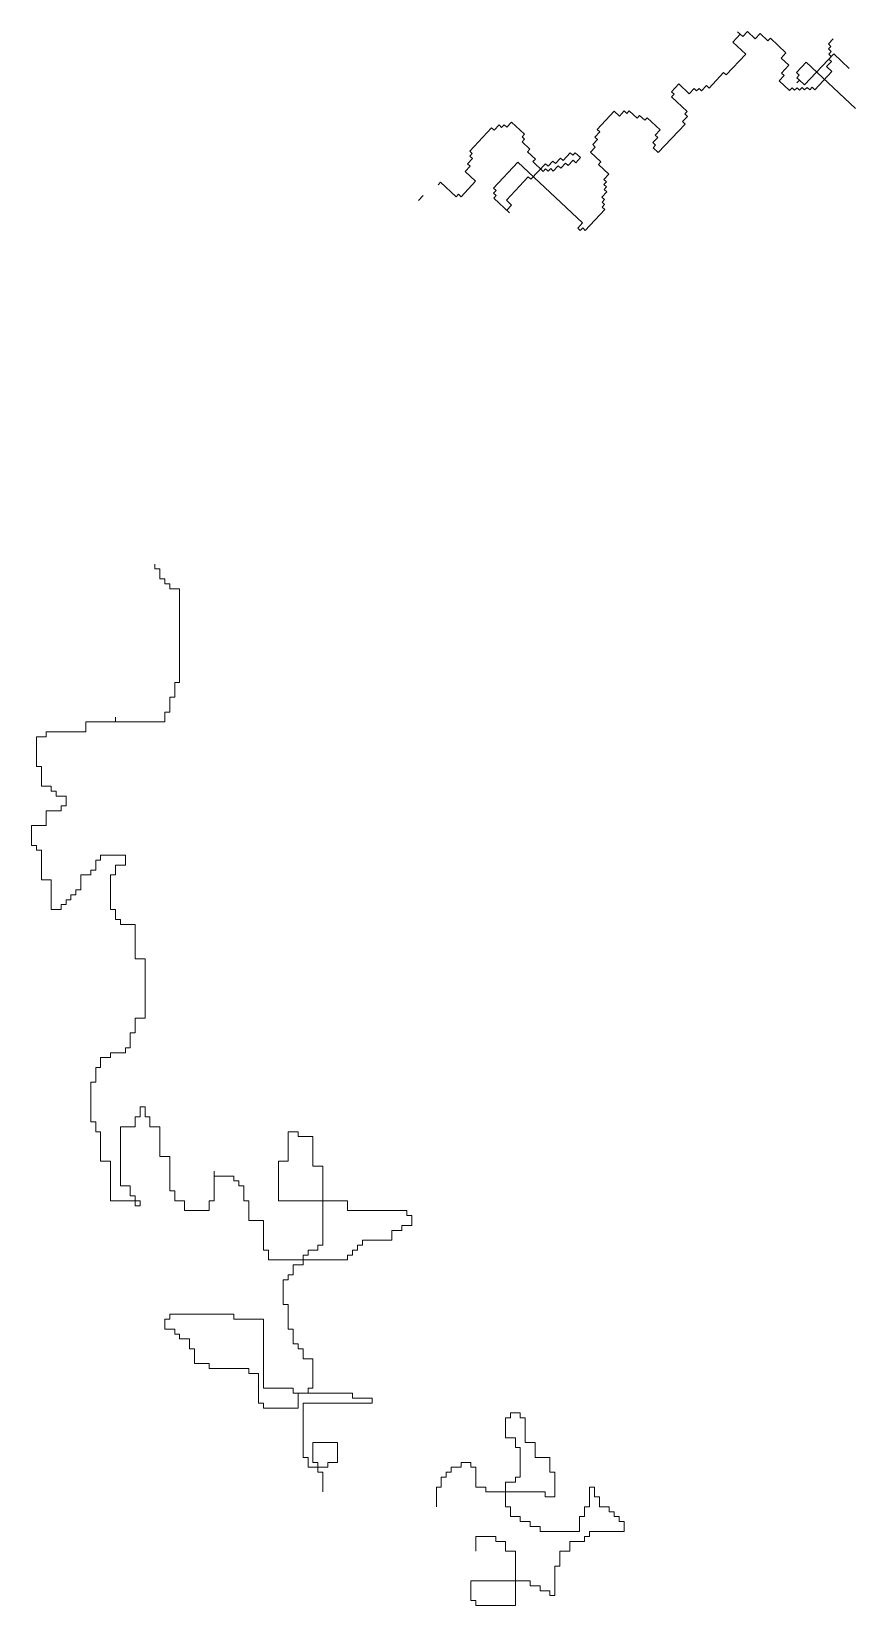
# Model space of a CAD drawing. Header units: millimetres. Extents: x 12377 to 30673, y 89761 to 101952.
# Drawn here: x 25798.8 to 25932.2, y 98763.4 to 99018.1 of the extents above; entities that cross this region are included whole.
import ezdxf

# ---------------------------------------------------------------- set-up
doc = ezdxf.new("R2010")
doc.units = ezdxf.units.MM

# ---------------------------------------------------------------- blocks, each defined once
blk = doc.blocks.new('A$C27A05B7E')
at = {"lineweight": 0}
for p, q in [((113.51, 894.56), (114.69, 895.82)), ((115.6, 892.6), (113.51, 894.56)), ((114.27, 896.22), (115.11, 895.43)), ((114.69, 895.82), (114.27, 896.22)), ((115.11, 895.43), (115.89, 896.27)), ((115.89, 896.27), (117.15, 895.09)), ((117.15, 895.09), (117.94, 895.93)), ((117.94, 895.93), (119.2, 894.75)), ((119.2, 894.75), (119.59, 895.17)), ((119.59, 895.17), (122.11, 892.81)), ((128.98, 894.25), (129.77, 895.09)), ((129.4, 893.86), (128.98, 894.25)), ((129, 893.44), (129.4, 893.86)), ((112.45, 889.24), (115.6, 892.6)), ((122.11, 892.81), (121.32, 891.97)), ((121.32, 891.97), (122.58, 890.79)), ((129.84, 892.65), (125.12, 887.61)), ((128.69, 890.58), (129.48, 891.42)), ((129.42, 893.04), (129, 893.44)), ((129.03, 892.62), (129.42, 893.04)), ((129.45, 892.23), (129.03, 892.62)), ((129.06, 891.81), (129.45, 892.23)), ((129.48, 891.42), (129.06, 891.81)), ((132.36, 890.29), (129.84, 892.65)), ((109.67, 887.12), (112.03, 889.63)), ((112.03, 889.63), (112.45, 889.24)), ((121.82, 889.14), (121.03, 888.3)), ((122.58, 890.79), (121.4, 889.53)), ((121.4, 889.53), (121.82, 889.14)), ((123.83, 889.61), (125.41, 891.29)), ((124.25, 889.21), (123.83, 889.61)), ((123.86, 888.79), (124.25, 889.21)), ((124.28, 888.4), (123.86, 888.79)), ((125.41, 891.29), (133.38, 883.81)), ((126.77, 886.85), (129.53, 889.79)), ((129.53, 889.79), (128.69, 890.58)), ((103.58, 886.51), (104.77, 887.77)), ((104, 886.12), (103.58, 886.51)), ((104.77, 887.77), (106.44, 886.2)), ((106.44, 886.2), (107.23, 887.04)), ((107.23, 887.04), (107.65, 886.64)), ((107.65, 886.64), (108.04, 887.06)), ((108.04, 887.06), (108.46, 886.67)), ((108.46, 886.67), (109.25, 887.51)), ((109.25, 887.51), (109.67, 887.12)), ((121.03, 888.3), (122.7, 886.72)), ((122.7, 886.72), (123.1, 887.14)), ((123.1, 887.14), (123.52, 886.75)), ((123.52, 886.75), (123.91, 887.17)), ((123.89, 887.98), (124.28, 888.4)), ((124.28, 888.4), (123.89, 887.98)), ((123.91, 887.17), (124.33, 886.78)), ((125.12, 887.61), (124.28, 888.4)), ((124.33, 886.78), (124.72, 887.19)), ((124.72, 887.19), (125.14, 886.8)), ((125.14, 886.8), (125.54, 887.22)), ((125.54, 887.22), (125.96, 886.83)), ((125.96, 886.83), (126.35, 887.25)), ((126.35, 887.25), (126.77, 886.85)), ((103.61, 885.7), (104, 886.12)), ((106.13, 883.34), (103.61, 885.7)), ((74.89, 880.3), (75.67, 881.14)), ((75.67, 881.14), (76.09, 880.74)), ((76.09, 880.74), (76.49, 881.16)), ((76.49, 881.16), (76.91, 880.77)), ((76.91, 880.77), (77.69, 881.61)), ((77.69, 881.61), (79.79, 879.64)), ((91.57, 880.43), (94.32, 883.37)), ((94.32, 883.37), (95.16, 882.58)), ((95.16, 882.58), (95.95, 883.42)), ((95.95, 883.42), (96.37, 883.02)), ((96.37, 883.02), (96.76, 883.44)), ((96.76, 883.44), (98.02, 882.26)), ((98.02, 882.26), (98.41, 882.68)), ((98.41, 882.68), (99.25, 881.9)), ((99.25, 881.9), (99.65, 882.32)), ((99.65, 882.32), (101.74, 880.35)), ((101.45, 876.68), (105.78, 881.29)), ((105.36, 881.69), (106.15, 882.53)), ((105.78, 881.29), (105.36, 881.69)), ((105.73, 882.92), (106.13, 883.34)), ((106.15, 882.53), (105.73, 882.92)), ((70.92, 876.91), (74.47, 880.69)), ((74.47, 880.69), (74.89, 880.3)), ((79.79, 879.64), (79.4, 879.22)), ((79.4, 879.22), (79.82, 878.83)), ((79.82, 878.83), (79.42, 878.41)), ((90.83, 877.96), (91.62, 878.8)), ((91.2, 879.19), (91.99, 880.03)), ((91.62, 878.8), (91.2, 879.19)), ((91.99, 880.03), (91.57, 880.43)), ((101.38, 879.12), (100.59, 878.28)), ((101.74, 880.35), (100.96, 879.51)), ((100.96, 879.51), (101.38, 879.12)), ((71.34, 876.52), (70.92, 876.91)), ((70.95, 876.1), (71.34, 876.52)), ((71.37, 875.71), (70.95, 876.1)), ((79.42, 878.41), (80.68, 877.23)), ((80.68, 877.23), (80.29, 876.81)), ((80.29, 876.81), (81.55, 875.63)), ((87.21, 876.62), (86.03, 875.37)), ((87.63, 876.23), (87.21, 876.62)), ((88.02, 876.65), (87.63, 876.23)), ((88.86, 875.86), (88.02, 876.65)), ((90.46, 876.73), (91.25, 877.57)), ((92.14, 875.16), (90.46, 876.73)), ((91.25, 877.57), (90.83, 877.96)), ((100.59, 878.28), (101.01, 877.88)), ((101.01, 877.88), (100.61, 877.46)), ((100.61, 877.46), (101.45, 876.68)), ((70.21, 873.63), (71, 874.47)), ((71.89, 872.06), (70.21, 873.63)), ((70.58, 874.87), (71.37, 875.71)), ((71, 874.47), (70.58, 874.87)), ((74.77, 870.93), (78.71, 875.13)), ((78.71, 875.13), (89.19, 865.29)), ((83.2, 874.87), (80.83, 872.35)), ((81.55, 875.63), (81.15, 875.21)), ((81.15, 875.21), (82.83, 873.63)), ((82.83, 873.63), (83.22, 874.05)), ((83.62, 874.47), (83.2, 874.87)), ((83.22, 874.05), (83.64, 873.66)), ((84.4, 875.31), (83.62, 874.47)), ((83.64, 873.66), (84.04, 874.08)), ((84.04, 874.08), (84.45, 873.69)), ((84.82, 874.92), (84.4, 875.31)), ((84.45, 873.69), (85.24, 874.53)), ((85.61, 875.76), (84.82, 874.92)), ((85.24, 874.53), (85.66, 874.13)), ((86.03, 875.37), (85.61, 875.76)), ((85.66, 874.13), (86.45, 874.97)), ((86.45, 874.97), (86.87, 874.58)), ((86.87, 874.58), (87.66, 875.42)), ((87.66, 875.42), (88.08, 875.02)), ((88.08, 875.02), (88.86, 875.86)), ((91.75, 874.74), (92.14, 875.16)), ((93.42, 873.16), (91.75, 874.74)), ((65.81, 871.46), (66.2, 871.88)), ((66.2, 871.88), (68.71, 869.52)), ((69.53, 869.54), (71.89, 872.06)), ((75.19, 870.54), (74.77, 870.93)), ((80.41, 872.74), (76.87, 868.97)), ((80.83, 872.35), (80.41, 872.74)), ((92.64, 872.32), (93.42, 873.16)), ((93.06, 871.93), (92.64, 872.32)), ((92.66, 871.51), (93.06, 871.93)), ((93.08, 871.12), (92.66, 871.51)), ((92.69, 870.7), (93.08, 871.12)), ((62.63, 868.91), (63.42, 869.75)), ((68.71, 869.52), (69.11, 869.94)), ((69.11, 869.94), (69.53, 869.54)), ((74.8, 870.12), (75.19, 870.54)), ((75.22, 869.73), (74.8, 870.12)), ((74.83, 869.31), (75.22, 869.73)), ((77.34, 866.95), (74.83, 869.31)), ((76.87, 868.97), (77.71, 868.18)), ((92.32, 869.46), (93.11, 870.3)), ((92.74, 869.07), (92.32, 869.46)), ((92.35, 868.65), (92.74, 869.07)), ((92.76, 868.26), (92.35, 868.65)), ((93.11, 870.3), (92.69, 870.7)), ((77.71, 868.18), (76.92, 867.34)), ((76.92, 867.34), (77.34, 866.95)), ((89.64, 864.09), (92.79, 867.44)), ((92.37, 867.84), (92.76, 868.26)), ((92.79, 867.44), (92.37, 867.84)), ((89.19, 865.29), (88.41, 864.45)), ((88.41, 864.45), (88.83, 864.06)), ((88.83, 864.06), (89.22, 864.48)), ((89.22, 864.48), (89.64, 864.09)), ((19.98, 809.31), (19.98, 810.11)), ((20.78, 809.31), (19.98, 809.31)), ((20.78, 807.71), (20.78, 809.31)), ((21.58, 807.71), (20.78, 807.71)), ((21.58, 806.91), (21.58, 807.71)), ((22.38, 806.91), (21.58, 806.91)), ((22.38, 806.11), (22.38, 806.91)), ((23.98, 806.11), (22.38, 806.11)), ((23.98, 790.94), (23.98, 806.11)), ((23.18, 790.94), (23.98, 790.94)), ((23.18, 788.55), (23.18, 790.94)), ((22.38, 788.55), (23.18, 788.55)), ((22.38, 786.15), (22.38, 788.55)), ((8.79, 784.55), (13.59, 784.55)), ((8.79, 782.96), (8.79, 784.55)), ((13.59, 785.35), (13.59, 784.55)), ((13.59, 784.55), (13.59, 785.35)), ((13.59, 784.55), (21.58, 784.55)), ((21.58, 786.15), (22.38, 786.15)), ((21.58, 784.55), (21.58, 786.15)), ((0.8, 782.16), (2.4, 782.16)), ((0.8, 777.37), (0.8, 782.16)), ((2.4, 782.96), (8.79, 782.96)), ((2.4, 782.16), (2.4, 782.96)), ((1.6, 777.37), (0.8, 777.37)), ((1.6, 774.17), (1.6, 777.37)), ((3.2, 774.17), (1.6, 774.17)), ((3.2, 773.37), (3.2, 774.17)), ((4, 773.37), (3.2, 773.37)), ((4, 772.57), (4, 773.37)), ((5.59, 772.57), (4, 772.57)), ((5.59, 770.98), (5.59, 772.57)), ((2.4, 767.78), (2.4, 770.18)), ((2.4, 770.18), (4.8, 770.18)), ((4.8, 770.98), (5.59, 770.98)), ((4.8, 770.18), (4.8, 770.98)), ((0, 767.78), (2.4, 767.78)), ((0, 764.59), (0, 767.78)), ((0.8, 764.59), (0, 764.59)), ((0.8, 763.79), (0.8, 764.59)), ((1.6, 763.79), (0.8, 763.79)), ((1.6, 759), (1.6, 763.79)), ((10.39, 762.19), (10.39, 760.6)), ((11.19, 762.19), (10.39, 762.19)), ((11.19, 762.99), (11.19, 762.19)), ((15.19, 762.99), (11.19, 762.99)), ((15.19, 761.39), (15.19, 762.99)), ((3.2, 759), (1.6, 759)), ((3.2, 754.21), (3.2, 759)), ((7.99, 759.8), (7.99, 757.4)), ((9.59, 759.8), (7.99, 759.8)), ((9.59, 760.6), (9.59, 759.8)), ((10.39, 760.6), (9.59, 760.6)), ((12.79, 759.8), (13.59, 759.8)), ((12.79, 754.21), (12.79, 759.8)), ((13.59, 761.39), (15.19, 761.39)), ((13.59, 759.8), (13.59, 761.39)), ((6.39, 756.6), (6.39, 755.8)), ((7.19, 756.6), (6.39, 756.6)), ((7.19, 757.4), (7.19, 756.6)), ((7.99, 757.4), (7.19, 757.4)), ((4.8, 754.21), (3.2, 754.21)), ((4.8, 755.01), (4.8, 754.21)), ((5.59, 755.01), (4.8, 755.01)), ((5.59, 755.8), (5.59, 755.01)), ((6.39, 755.8), (5.59, 755.8)), ((13.59, 754.21), (12.79, 754.21)), ((13.59, 752.61), (13.59, 754.21)), ((14.39, 752.61), (13.59, 752.61)), ((14.39, 751.81), (14.39, 752.61)), ((16.78, 751.81), (14.39, 751.81)), ((16.78, 746.22), (16.78, 751.81)), ((18.38, 746.22), (16.78, 746.22)), ((18.38, 736.64), (18.38, 746.22)), ((16.78, 734.24), (16.78, 736.64)), ((16.78, 736.64), (18.38, 736.64)), ((15.98, 734.24), (16.78, 734.24)), ((15.98, 731.85), (15.98, 734.24)), ((12.79, 731.05), (15.19, 731.05)), ((12.79, 730.25), (12.79, 731.05)), ((15.19, 731.85), (15.98, 731.85)), ((15.19, 731.05), (15.19, 731.85)), ((10.39, 728.65), (11.19, 728.65)), ((10.39, 726.26), (10.39, 728.65)), ((11.19, 730.25), (12.79, 730.25)), ((11.19, 728.65), (11.19, 730.25)), ((9.59, 726.26), (10.39, 726.26)), ((9.59, 719.87), (9.59, 726.26)), ((17.58, 722.27), (17.58, 720.67)), ((18.38, 722.27), (17.58, 722.27)), ((18.38, 720.67), (18.38, 722.27)), ((10.39, 719.87), (9.59, 719.87)), ((10.39, 718.27), (10.39, 719.87)), ((11.19, 718.27), (10.39, 718.27)), ((11.19, 713.48), (11.19, 718.27)), ((14.39, 719.07), (14.39, 709.49)), ((16.78, 719.07), (14.39, 719.07)), ((16.78, 720.67), (16.78, 719.07)), ((17.58, 720.67), (16.78, 720.67)), ((19.18, 720.67), (18.38, 720.67)), ((19.18, 719.07), (19.18, 720.67)), ((20.78, 719.07), (19.18, 719.07)), ((20.78, 714.28), (20.78, 719.07)), ((41.56, 718.27), (41.56, 713.48)), ((43.16, 718.27), (41.56, 718.27)), ((43.16, 717.47), (43.16, 718.27)), ((45.55, 717.47), (43.16, 717.47)), ((45.55, 712.68), (45.55, 717.47)), ((12.79, 713.48), (11.19, 713.48)), ((12.79, 707.09), (12.79, 713.48)), ((22.38, 714.28), (20.78, 714.28)), ((22.38, 708.69), (22.38, 714.28)), ((39.96, 713.48), (39.96, 707.09)), ((41.56, 713.48), (39.96, 713.48)), ((29.57, 711.88), (29.57, 707.09)), ((29.57, 711.09), (29.57, 711.88)), ((32.77, 711.09), (29.57, 711.09)), ((32.77, 710.29), (32.77, 711.09)), ((47.15, 712.68), (45.55, 712.68)), ((47.15, 699.91), (47.15, 712.68)), ((14.39, 709.49), (15.98, 709.49)), ((15.98, 709.49), (15.98, 707.89)), ((23.18, 708.69), (22.38, 708.69)), ((23.18, 707.09), (23.18, 708.69)), ((33.57, 710.29), (32.77, 710.29)), ((33.57, 709.49), (33.57, 710.29)), ((34.37, 709.49), (33.57, 709.49)), ((34.37, 707.09), (34.37, 709.49)), ((17.58, 707.09), (12.79, 707.09)), ((15.98, 707.89), (16.78, 707.89)), ((16.78, 707.89), (16.78, 706.29)), ((16.78, 706.29), (17.58, 706.29)), ((17.58, 706.29), (17.58, 707.09)), ((24.78, 707.09), (23.18, 707.09)), ((24.78, 705.5), (24.78, 707.09)), ((28.77, 705.5), (24.78, 705.5)), ((28.77, 707.09), (28.77, 705.5)), ((29.57, 707.09), (28.77, 707.09)), ((35.17, 707.09), (34.37, 707.09)), ((35.17, 703.9), (35.17, 707.09)), ((39.96, 707.09), (51.15, 707.09)), ((51.15, 707.09), (51.15, 705.5)), ((51.15, 705.5), (60.74, 705.5)), ((60.74, 705.5), (60.74, 704.7)), ((37.56, 703.9), (35.17, 703.9)), ((37.56, 699.11), (37.56, 703.9)), ((59.94, 703.1), (59.94, 702.3)), ((61.54, 703.1), (59.94, 703.1)), ((60.74, 704.7), (61.54, 704.7)), ((61.54, 704.7), (61.54, 703.1)), ((53.55, 700.7), (53.55, 699.91)), ((58.34, 700.7), (53.55, 700.7)), ((59.94, 702.3), (58.34, 702.3)), ((58.34, 702.3), (58.34, 700.7)), ((38.36, 699.11), (37.56, 699.11)), ((38.36, 697.51), (38.36, 699.11)), ((43.96, 698.31), (44.76, 698.31)), ((43.96, 696.71), (43.96, 698.31)), ((44.76, 699.11), (46.35, 699.11)), ((44.76, 698.31), (44.76, 699.11)), ((46.35, 699.11), (46.35, 699.91)), ((46.35, 699.91), (47.15, 699.91)), ((51.15, 698.31), (51.15, 697.51)), ((51.95, 698.31), (51.15, 698.31)), ((51.95, 699.11), (51.95, 698.31)), ((52.75, 699.11), (51.95, 699.11)), ((52.75, 699.91), (52.75, 699.11)), ((53.55, 699.91), (52.75, 699.91)), ((51.15, 697.51), (38.36, 697.51)), ((42.36, 696.71), (43.96, 696.71)), ((42.36, 695.11), (42.36, 696.71)), ((40.76, 694.32), (41.56, 694.32)), ((40.76, 690.32), (40.76, 694.32)), ((41.56, 695.11), (42.36, 695.11)), ((41.56, 694.32), (41.56, 695.11)), ((41.56, 690.32), (40.76, 690.32)), ((41.56, 686.33), (41.56, 690.32)), ((21.58, 687.93), (21.58, 686.33)), ((22.38, 687.93), (21.58, 687.93)), ((22.38, 688.73), (22.38, 687.93)), ((32.77, 688.73), (22.38, 688.73)), ((32.77, 687.93), (32.77, 688.73)), ((37.56, 687.93), (32.77, 687.93)), ((37.56, 676.75), (37.56, 687.93)), ((21.58, 686.33), (23.18, 686.33)), ((23.18, 686.33), (23.18, 685.53)), ((23.18, 685.53), (23.98, 685.53)), ((23.98, 685.53), (23.98, 684.73)), ((42.36, 686.33), (41.56, 686.33)), ((42.36, 683.93), (42.36, 686.33)), ((23.98, 684.73), (25.57, 684.73)), ((25.57, 684.73), (25.57, 683.14)), ((25.57, 683.14), (26.37, 683.14)), ((26.37, 683.14), (26.37, 680.74)), ((43.16, 683.93), (42.36, 683.93)), ((43.16, 683.14), (43.16, 683.93)), ((43.96, 683.14), (43.16, 683.14)), ((43.96, 681.54), (43.96, 683.14)), ((26.37, 680.74), (28.77, 680.74)), ((28.77, 680.74), (28.77, 679.94)), ((28.77, 679.94), (35.17, 679.94)), ((35.17, 679.94), (35.17, 679.14)), ((45.55, 681.54), (43.96, 681.54)), ((45.55, 676.75), (45.55, 681.54)), ((35.17, 679.14), (36.76, 679.14)), ((36.76, 679.14), (36.76, 674.35)), ((42.36, 676.75), (37.56, 676.75)), ((42.36, 675.95), (42.36, 676.75)), ((51.95, 675.95), (42.36, 675.95)), ((43.16, 675.95), (44.76, 675.95)), ((43.16, 673.55), (43.16, 675.95)), ((44.76, 676.75), (45.55, 676.75)), ((44.76, 675.95), (44.76, 676.75)), ((51.95, 675.15), (51.95, 675.95)), ((55.15, 675.15), (51.95, 675.15)), ((55.15, 674.35), (55.15, 675.15)), ((36.76, 674.35), (37.56, 674.35)), ((37.56, 674.35), (37.56, 673.55)), ((37.56, 673.55), (43.16, 673.55)), ((43.96, 674.35), (55.15, 674.35)), ((43.96, 665.57), (43.96, 674.35)), ((79.12, 672.76), (77.52, 672.76)), ((77.52, 672.76), (77.52, 671.96)), ((79.12, 671.96), (79.12, 672.76)), ((77.52, 671.96), (76.72, 671.96)), ((76.72, 671.96), (76.72, 668.76)), ((79.92, 671.96), (79.12, 671.96)), ((79.92, 667.96), (79.92, 671.96)), ((45.55, 667.96), (49.55, 667.96)), ((45.55, 664.77), (45.55, 667.96)), ((49.55, 667.96), (49.55, 664.77)), ((76.72, 668.76), (78.32, 668.76)), ((78.32, 668.76), (78.32, 667.17)), ((81.52, 667.96), (79.92, 667.96)), ((81.52, 665.57), (81.52, 667.96)), ((44.76, 665.57), (43.96, 665.57)), ((44.76, 663.97), (44.76, 665.57)), ((46.35, 664.77), (45.55, 664.77)), ((46.35, 663.17), (46.35, 664.77)), ((47.95, 664.77), (47.95, 663.97)), ((49.55, 664.77), (47.95, 664.77)), ((69.53, 663.97), (69.53, 664.77)), ((69.53, 664.77), (71.13, 664.77)), ((71.13, 664.77), (71.13, 663.97)), ((78.32, 667.17), (79.12, 667.17)), ((79.12, 667.17), (79.12, 662.37)), ((83.92, 665.57), (81.52, 665.57)), ((83.92, 663.17), (83.92, 665.57)), ((47.95, 663.97), (44.76, 663.97)), ((47.15, 663.17), (46.35, 663.17)), ((47.15, 659.98), (47.15, 663.17)), ((66.33, 660.78), (66.33, 662.37)), ((66.33, 662.37), (67.13, 662.37)), ((67.13, 662.37), (67.13, 663.17)), ((67.13, 663.17), (67.93, 663.17)), ((67.93, 663.17), (67.93, 663.97)), ((67.93, 663.97), (69.53, 663.97)), ((71.13, 663.97), (71.93, 663.97)), ((71.93, 663.97), (71.93, 660.78)), ((79.12, 662.37), (78.32, 662.37)), ((78.32, 662.37), (78.32, 661.58)), ((84.72, 663.17), (83.92, 663.17)), ((84.72, 659.18), (84.72, 663.17)), ((65.54, 657.58), (65.54, 660.78)), ((65.54, 660.78), (66.33, 660.78)), ((71.93, 660.78), (73.53, 660.78)), ((73.53, 660.78), (73.53, 659.98)), ((73.53, 659.98), (83.12, 659.98)), ((78.32, 661.58), (76.72, 661.58)), ((76.72, 661.58), (76.72, 657.58)), ((83.12, 659.98), (83.12, 659.18)), ((90.31, 657.58), (90.31, 660.78)), ((90.31, 660.78), (91.11, 660.78)), ((91.11, 660.78), (91.11, 659.18)), ((76.72, 657.58), (77.52, 657.58)), ((77.52, 657.58), (77.52, 655.99)), ((83.12, 659.18), (84.72, 659.18)), ((89.51, 655.99), (89.51, 657.58)), ((89.51, 657.58), (90.31, 657.58)), ((91.11, 659.18), (91.91, 659.18)), ((91.91, 659.18), (91.91, 657.58)), ((91.91, 657.58), (93.51, 657.58)), ((93.51, 657.58), (93.51, 656.78)), ((77.52, 655.99), (79.12, 655.99)), ((79.12, 655.99), (79.12, 655.19)), ((79.12, 655.19), (80.72, 655.19)), ((80.72, 655.19), (80.72, 654.39)), ((88.71, 653.59), (88.71, 655.99)), ((88.71, 655.99), (89.51, 655.99)), ((93.51, 656.78), (94.31, 656.78)), ((94.31, 656.78), (94.31, 655.99)), ((94.31, 655.99), (95.11, 655.99)), ((95.11, 655.99), (95.11, 655.19)), ((95.11, 655.19), (95.9, 655.19)), ((95.9, 655.19), (95.9, 653.59)), ((75.13, 652.79), (71.93, 652.79)), ((71.93, 652.79), (71.93, 650.4)), ((75.13, 651.99), (75.13, 652.79)), ((76.72, 651.99), (75.13, 651.99)), ((76.72, 650.4), (76.72, 651.99)), ((80.72, 654.39), (82.32, 654.39)), ((82.32, 654.39), (82.32, 653.59)), ((82.32, 653.59), (88.71, 653.59)), ((89.51, 651.99), (87.11, 651.99)), ((87.11, 651.99), (87.11, 650.4)), ((90.31, 652.79), (89.51, 652.79)), ((89.51, 652.79), (89.51, 651.99)), ((95.9, 653.59), (90.31, 653.59)), ((90.31, 653.59), (90.31, 652.79)), ((78.32, 650.4), (76.72, 650.4)), ((78.32, 641.61), (78.32, 650.4)), ((87.11, 650.4), (85.52, 650.4)), ((85.52, 650.4), (85.52, 648)), ((84.72, 648), (84.72, 643.21)), ((85.52, 648), (84.72, 648)), ((71.13, 645.6), (71.13, 642.41)), ((80.72, 645.6), (71.13, 645.6)), ((80.72, 644.81), (80.72, 645.6)), ((82.32, 644.81), (80.72, 644.81)), ((82.32, 644.01), (82.32, 644.81)), ((71.13, 642.41), (71.93, 642.41)), ((71.93, 642.41), (71.93, 641.61)), ((83.92, 644.01), (82.32, 644.01)), ((83.92, 643.21), (83.92, 644.01)), ((84.72, 643.21), (83.92, 643.21)), ((71.93, 641.61), (78.32, 641.61))]:
    blk.add_line(p, q, dxfattribs=at)

msp = doc.modelspace()

# ---------------------------------------------------------------- block references
msp.add_blockref('A$C27A05B7E', (25798.78, 98121.83))

doc.saveas('drawing.dxf')
